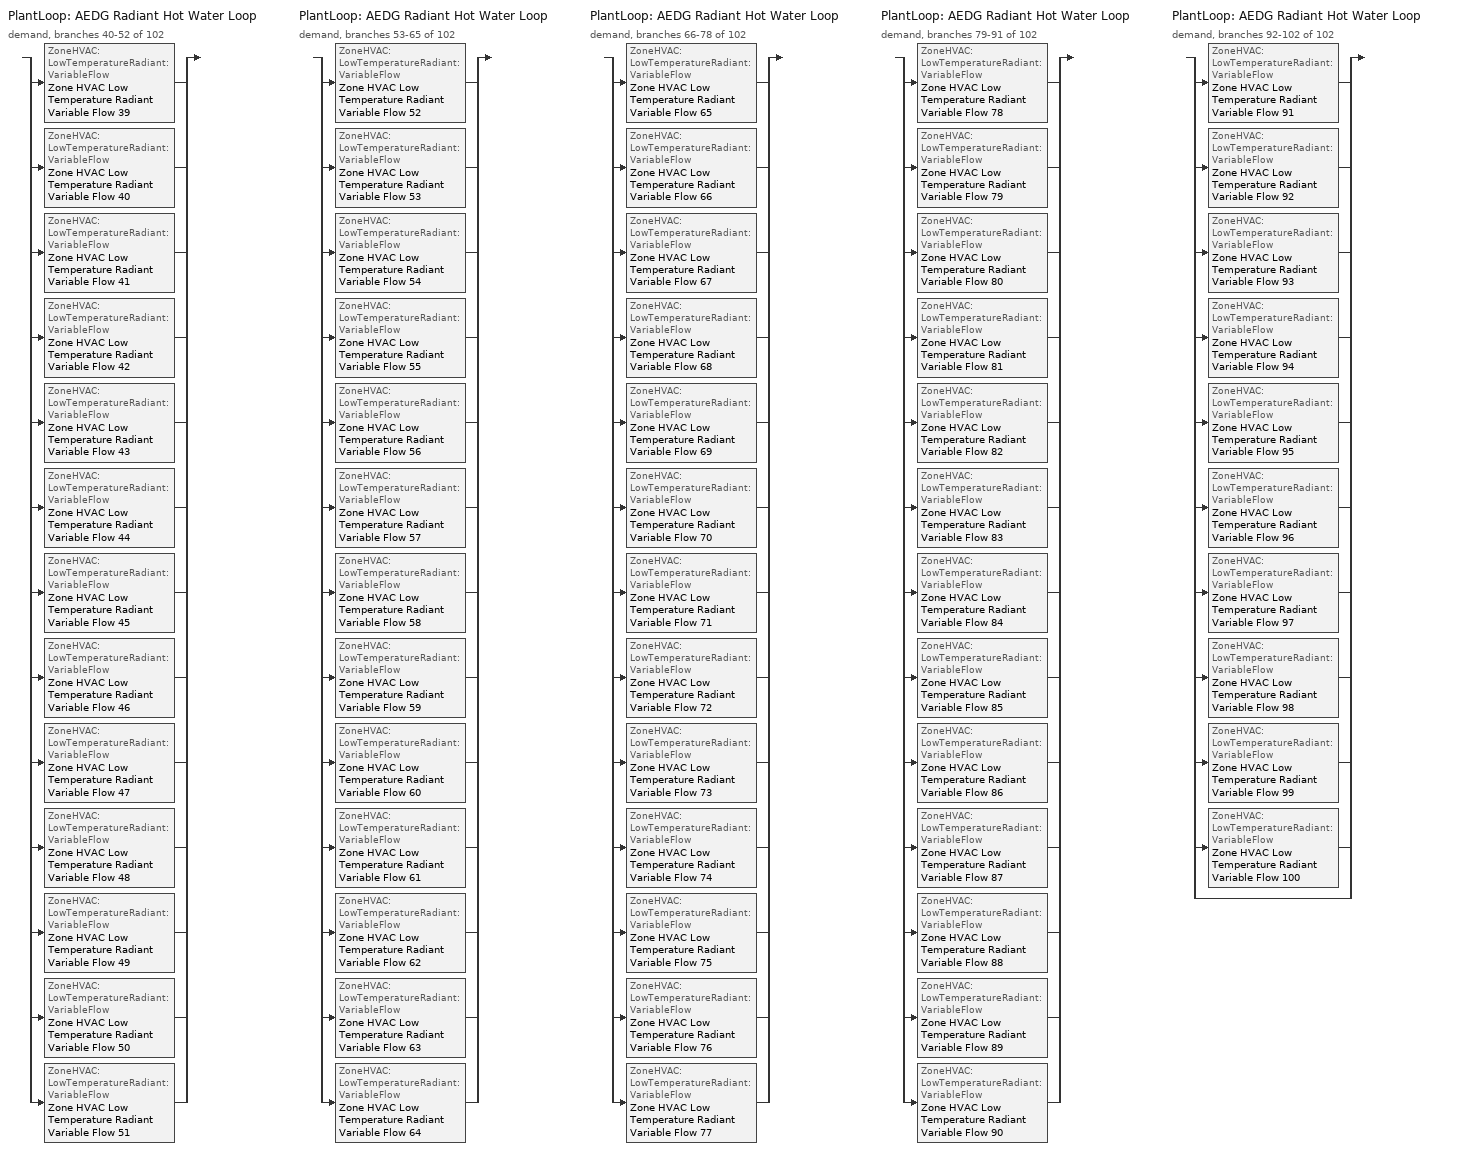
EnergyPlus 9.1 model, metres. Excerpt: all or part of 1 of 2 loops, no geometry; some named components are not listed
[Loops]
PlantLoop 'AEDG Radiant Hot Water Loop'
 demand, branches 40-52 of 102: split
  | ZoneHVAC:LowTemperatureRadiant:VariableFlow 'Zone HVAC Low Temperature Radiant Variable Flow 39'
  | ZoneHVAC:LowTemperatureRadiant:VariableFlow 'Zone HVAC Low Temperature Radiant Variable Flow 40'
  | ZoneHVAC:LowTemperatureRadiant:VariableFlow 'Zone HVAC Low Temperature Radiant Variable Flow 41'
  | ZoneHVAC:LowTemperatureRadiant:VariableFlow 'Zone HVAC Low Temperature Radiant Variable Flow 42'
  | ZoneHVAC:LowTemperatureRadiant:VariableFlow 'Zone HVAC Low Temperature Radiant Variable Flow 43'
  | ZoneHVAC:LowTemperatureRadiant:VariableFlow 'Zone HVAC Low Temperature Radiant Variable Flow 44'
  | ZoneHVAC:LowTemperatureRadiant:VariableFlow 'Zone HVAC Low Temperature Radiant Variable Flow 45'
  | ZoneHVAC:LowTemperatureRadiant:VariableFlow 'Zone HVAC Low Temperature Radiant Variable Flow 46'
  | ZoneHVAC:LowTemperatureRadiant:VariableFlow 'Zone HVAC Low Temperature Radiant Variable Flow 47'
  | ZoneHVAC:LowTemperatureRadiant:VariableFlow 'Zone HVAC Low Temperature Radiant Variable Flow 48'
  | ZoneHVAC:LowTemperatureRadiant:VariableFlow 'Zone HVAC Low Temperature Radiant Variable Flow 49'
  | ZoneHVAC:LowTemperatureRadiant:VariableFlow 'Zone HVAC Low Temperature Radiant Variable Flow 50'
  | ZoneHVAC:LowTemperatureRadiant:VariableFlow 'Zone HVAC Low Temperature Radiant Variable Flow 51'
PlantLoop 'AEDG Radiant Hot Water Loop'
 demand, branches 53-65 of 102: split
  | ZoneHVAC:LowTemperatureRadiant:VariableFlow 'Zone HVAC Low Temperature Radiant Variable Flow 52'
  | ZoneHVAC:LowTemperatureRadiant:VariableFlow 'Zone HVAC Low Temperature Radiant Variable Flow 53'
  | ZoneHVAC:LowTemperatureRadiant:VariableFlow 'Zone HVAC Low Temperature Radiant Variable Flow 54'
  | ZoneHVAC:LowTemperatureRadiant:VariableFlow 'Zone HVAC Low Temperature Radiant Variable Flow 55'
  | ZoneHVAC:LowTemperatureRadiant:VariableFlow 'Zone HVAC Low Temperature Radiant Variable Flow 56'
  | ZoneHVAC:LowTemperatureRadiant:VariableFlow 'Zone HVAC Low Temperature Radiant Variable Flow 57'
  | ZoneHVAC:LowTemperatureRadiant:VariableFlow 'Zone HVAC Low Temperature Radiant Variable Flow 58'
  | ZoneHVAC:LowTemperatureRadiant:VariableFlow 'Zone HVAC Low Temperature Radiant Variable Flow 59'
  | ZoneHVAC:LowTemperatureRadiant:VariableFlow 'Zone HVAC Low Temperature Radiant Variable Flow 60'
  | ZoneHVAC:LowTemperatureRadiant:VariableFlow 'Zone HVAC Low Temperature Radiant Variable Flow 61'
  | ZoneHVAC:LowTemperatureRadiant:VariableFlow 'Zone HVAC Low Temperature Radiant Variable Flow 62'
  | ZoneHVAC:LowTemperatureRadiant:VariableFlow 'Zone HVAC Low Temperature Radiant Variable Flow 63'
  | ZoneHVAC:LowTemperatureRadiant:VariableFlow 'Zone HVAC Low Temperature Radiant Variable Flow 64'
PlantLoop 'AEDG Radiant Hot Water Loop'
 demand, branches 66-78 of 102: split
  | ZoneHVAC:LowTemperatureRadiant:VariableFlow 'Zone HVAC Low Temperature Radiant Variable Flow 65'
  | ZoneHVAC:LowTemperatureRadiant:VariableFlow 'Zone HVAC Low Temperature Radiant Variable Flow 66'
  | ZoneHVAC:LowTemperatureRadiant:VariableFlow 'Zone HVAC Low Temperature Radiant Variable Flow 67'
  | ZoneHVAC:LowTemperatureRadiant:VariableFlow 'Zone HVAC Low Temperature Radiant Variable Flow 68'
  | ZoneHVAC:LowTemperatureRadiant:VariableFlow 'Zone HVAC Low Temperature Radiant Variable Flow 69'
  | ZoneHVAC:LowTemperatureRadiant:VariableFlow 'Zone HVAC Low Temperature Radiant Variable Flow 70'
  | ZoneHVAC:LowTemperatureRadiant:VariableFlow 'Zone HVAC Low Temperature Radiant Variable Flow 71'
  | ZoneHVAC:LowTemperatureRadiant:VariableFlow 'Zone HVAC Low Temperature Radiant Variable Flow 72'
  | ZoneHVAC:LowTemperatureRadiant:VariableFlow 'Zone HVAC Low Temperature Radiant Variable Flow 73'
  | ZoneHVAC:LowTemperatureRadiant:VariableFlow 'Zone HVAC Low Temperature Radiant Variable Flow 74'
  | ZoneHVAC:LowTemperatureRadiant:VariableFlow 'Zone HVAC Low Temperature Radiant Variable Flow 75'
  | ZoneHVAC:LowTemperatureRadiant:VariableFlow 'Zone HVAC Low Temperature Radiant Variable Flow 76'
  | ZoneHVAC:LowTemperatureRadiant:VariableFlow 'Zone HVAC Low Temperature Radiant Variable Flow 77'
PlantLoop 'AEDG Radiant Hot Water Loop'
 demand, branches 79-91 of 102: split
  | ZoneHVAC:LowTemperatureRadiant:VariableFlow 'Zone HVAC Low Temperature Radiant Variable Flow 78'
  | ZoneHVAC:LowTemperatureRadiant:VariableFlow 'Zone HVAC Low Temperature Radiant Variable Flow 79'
  | ZoneHVAC:LowTemperatureRadiant:VariableFlow 'Zone HVAC Low Temperature Radiant Variable Flow 80'
  | ZoneHVAC:LowTemperatureRadiant:VariableFlow 'Zone HVAC Low Temperature Radiant Variable Flow 81'
  | ZoneHVAC:LowTemperatureRadiant:VariableFlow 'Zone HVAC Low Temperature Radiant Variable Flow 82'
  | ZoneHVAC:LowTemperatureRadiant:VariableFlow 'Zone HVAC Low Temperature Radiant Variable Flow 83'
  | ZoneHVAC:LowTemperatureRadiant:VariableFlow 'Zone HVAC Low Temperature Radiant Variable Flow 84'
  | ZoneHVAC:LowTemperatureRadiant:VariableFlow 'Zone HVAC Low Temperature Radiant Variable Flow 85'
  | ZoneHVAC:LowTemperatureRadiant:VariableFlow 'Zone HVAC Low Temperature Radiant Variable Flow 86'
  | ZoneHVAC:LowTemperatureRadiant:VariableFlow 'Zone HVAC Low Temperature Radiant Variable Flow 87'
  | ZoneHVAC:LowTemperatureRadiant:VariableFlow 'Zone HVAC Low Temperature Radiant Variable Flow 88'
  | ZoneHVAC:LowTemperatureRadiant:VariableFlow 'Zone HVAC Low Temperature Radiant Variable Flow 89'
  | ZoneHVAC:LowTemperatureRadiant:VariableFlow 'Zone HVAC Low Temperature Radiant Variable Flow 90'
PlantLoop 'AEDG Radiant Hot Water Loop'
 demand, branches 92-102 of 102: split
  | ZoneHVAC:LowTemperatureRadiant:VariableFlow 'Zone HVAC Low Temperature Radiant Variable Flow 91'
  | ZoneHVAC:LowTemperatureRadiant:VariableFlow 'Zone HVAC Low Temperature Radiant Variable Flow 92'
  | ZoneHVAC:LowTemperatureRadiant:VariableFlow 'Zone HVAC Low Temperature Radiant Variable Flow 93'
  | ZoneHVAC:LowTemperatureRadiant:VariableFlow 'Zone HVAC Low Temperature Radiant Variable Flow 94'
  | ZoneHVAC:LowTemperatureRadiant:VariableFlow 'Zone HVAC Low Temperature Radiant Variable Flow 95'
  | ZoneHVAC:LowTemperatureRadiant:VariableFlow 'Zone HVAC Low Temperature Radiant Variable Flow 96'
  | ZoneHVAC:LowTemperatureRadiant:VariableFlow 'Zone HVAC Low Temperature Radiant Variable Flow 97'
  | ZoneHVAC:LowTemperatureRadiant:VariableFlow 'Zone HVAC Low Temperature Radiant Variable Flow 98'
  | ZoneHVAC:LowTemperatureRadiant:VariableFlow 'Zone HVAC Low Temperature Radiant Variable Flow 99'
  | ZoneHVAC:LowTemperatureRadiant:VariableFlow 'Zone HVAC Low Temperature Radiant Variable Flow 100'
  | bypass
